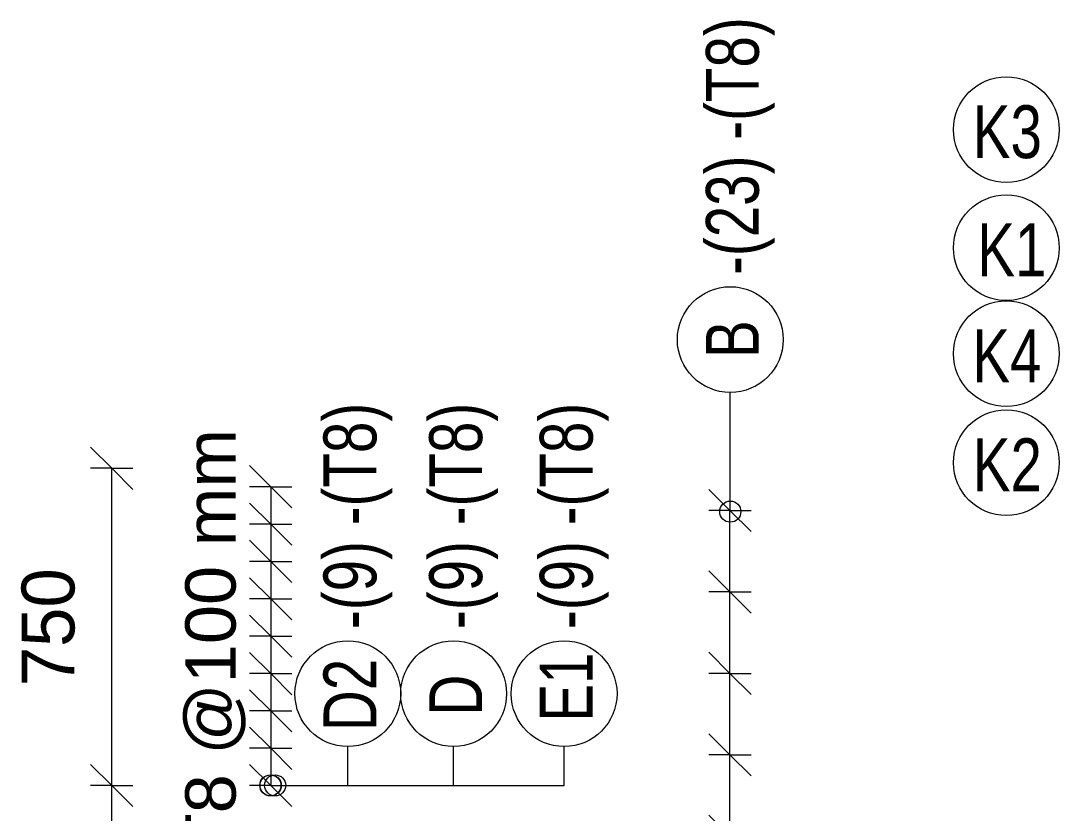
# Model space of a CAD drawing. Header units: millimetres. Extents: x -8986 to 3673, y -4076 to 6166.
# Drawn here: x -2596 to -142, y 2224 to 4098 of the extents above; entities that cross this region are included whole.
import ezdxf

# ---------------------------------------------------------------- set-up
doc = ezdxf.new("R2010")
doc.units = ezdxf.units.MM
for name, color, linetype, lineweight in [('A-ANNO-DIMS', 211, 'Continuous', 9), ('A-ANNO-DIMS-50', 211, 'Continuous', 9), ('S-RBAR-IDEN', 171, 'Continuous', 9)]:
    doc.layers.add(name, color=color, linetype=linetype, lineweight=lineweight)
doc.styles.add('Arial_1', font='arial.ttf', dxfattribs={"height": 119.0625})
doc.styles.add('Nirmala UI Semilight', font='NirmalaS.ttf', dxfattribs={"width": 0.8, "height": 125})
doc.styles.add('Nirmala UI Semilight_1', font='NirmalaS.ttf', dxfattribs={"height": 125})
doc.dimstyles.new('Arrow_Filled_-_2_5_NI_UI_1', dxfattribs={"dimscale": 304.8, "dimtxt": 130.920493, "dimasz": 0.328084, "dimexe": 0.164042, "dimexo": 0.0625, "dimgap": 0.164042, "dimtad": 1, "dimdec": 4, "dimzin": 0, "dimdsep": 46, "dimtxsty": 'Arial_1', "dimblk1": 'OBLIQUE', "dimblk2": 'OBLIQUE', "dimsah": 1, "dimcen": 0.09, "dimazin": 0, "dimtfac": 1, "dimtdec": 4, "dimtix": 1, "dimtmove": 0, "dimatfit": 3, "dimfxl": 0.164042, "dimfxlon": 1, "dimtvp": 1, "dimtolj": 1, "dimtzin": 0, "dimarcsym": 2})
doc.dimstyles.new('Arrow_Filled_-_2_5_NI_UI_3', dxfattribs={"dimscale": 304.8, "dimtxt": 130.920493, "dimasz": 0.328084, "dimexe": 0.164042, "dimexo": 0.0625, "dimgap": 0.164042, "dimtad": 1, "dimdec": 4, "dimzin": 0, "dimdsep": 46, "dimtxsty": 'Nirmala UI Semilight_1', "dimblk1": 'OBLIQUE', "dimblk2": 'OBLIQUE', "dimsah": 1, "dimcen": 0.09, "dimazin": 0, "dimtfac": 1, "dimtdec": 4, "dimtix": 1, "dimtmove": 0, "dimatfit": 3, "dimfxl": 0.164042, "dimfxlon": 1, "dimtvp": 1, "dimtolj": 1, "dimtzin": 0, "dimarcsym": 2})

# ---------------------------------------------------------------- blocks, each defined once
blk = doc.blocks.new('DIMBLOCK35-Elevation Front 1')
at = {"layer": 'A-ANNO-DIMS-50'}
for p, q in [((-2005.1, 2996), (-2055.1, 3046)), ((-2005.1, 2996), (-2055.1, 2996)), ((-2005.1, 2996), (-2005.1, 2907.7)), ((-2005.1, 2996), (-1955.1, 2946)), ((-2005.1, 2996), (-1955.1, 2996)), ((-2005.1, 2907.7), (-2055.1, 2957.7)), ((-2005.1, 2907.7), (-2055.1, 2907.7)), ((-2005.1, 2907.7), (-1955.1, 2857.7)), ((-2005.1, 2907.7), (-1955.1, 2907.7))]:
    blk.add_line(p, q, dxfattribs=at)
blk = doc.blocks.new('_Oblique')
at = {"color": 0, "linetype": 'ByBlock', "lineweight": -2}
blk.add_line((-0.5, -0.5), (0.5, 0.5), dxfattribs=at)
blk = doc.blocks.new('DIMBLOCK36-Elevation Front 1')
at = {"layer": 'A-ANNO-DIMS-50'}
for p, q in [((-2005.1, 2907.7), (-2055.1, 2957.7)), ((-2005.1, 2907.7), (-2055.1, 2907.7)), ((-2005.1, 2907.7), (-2005.1, 2819.5)), ((-2005.1, 2907.7), (-1955.1, 2857.7)), ((-2005.1, 2907.7), (-1955.1, 2907.7)), ((-2005.1, 2819.5), (-2055.1, 2869.5)), ((-2005.1, 2819.5), (-2055.1, 2819.5)), ((-2005.1, 2819.5), (-1955.1, 2769.5)), ((-2005.1, 2819.5), (-1955.1, 2819.5))]:
    blk.add_line(p, q, dxfattribs=at)
blk = doc.blocks.new('DIMBLOCK37-Elevation Front 1')
at = {"layer": 'A-ANNO-DIMS-50'}
for p, q in [((-2005.1, 2819.5), (-2055.1, 2869.5)), ((-2005.1, 2819.5), (-2055.1, 2819.5)), ((-2005.1, 2819.5), (-2005.1, 2731.2)), ((-2005.1, 2819.5), (-1955.1, 2769.5)), ((-2005.1, 2819.5), (-1955.1, 2819.5)), ((-2005.1, 2731.2), (-2055.1, 2781.2)), ((-2005.1, 2731.2), (-2055.1, 2731.2)), ((-2005.1, 2731.2), (-1955.1, 2681.2)), ((-2005.1, 2731.2), (-1955.1, 2731.2))]:
    blk.add_line(p, q, dxfattribs=at)
blk = doc.blocks.new('DIMBLOCK38-Elevation Front 1')
at = {"layer": 'A-ANNO-DIMS-50'}
for p, q in [((-2005.1, 2731.2), (-2055.1, 2781.2)), ((-2005.1, 2731.2), (-2055.1, 2731.2)), ((-2005.1, 2731.2), (-2005.1, 2643)), ((-2005.1, 2731.2), (-1955.1, 2681.2)), ((-2005.1, 2731.2), (-1955.1, 2731.2)), ((-2005.1, 2643), (-2055.1, 2693)), ((-2005.1, 2643), (-2055.1, 2643)), ((-2005.1, 2643), (-1955.1, 2593)), ((-2005.1, 2643), (-1955.1, 2643))]:
    blk.add_line(p, q, dxfattribs=at)
blk = doc.blocks.new('DIMBLOCK39-Elevation Front 1')
at = {"layer": 'A-ANNO-DIMS-50'}
for p, q in [((-2005.1, 2643), (-2055.1, 2693)), ((-2005.1, 2643), (-2055.1, 2643)), ((-2005.1, 2643), (-2005.1, 2554.7)), ((-2005.1, 2643), (-1955.1, 2593)), ((-2005.1, 2643), (-1955.1, 2643)), ((-2005.1, 2554.7), (-2055.1, 2604.7)), ((-2005.1, 2554.7), (-2055.1, 2554.7)), ((-2005.1, 2554.7), (-1955.1, 2504.7)), ((-2005.1, 2554.7), (-1955.1, 2554.7))]:
    blk.add_line(p, q, dxfattribs=at)
blk = doc.blocks.new('DIMBLOCK40-Elevation Front 1')
at = {"layer": 'A-ANNO-DIMS-50'}
for p, q in [((-2005.1, 2554.7), (-2055.1, 2604.7)), ((-2005.1, 2554.7), (-2055.1, 2554.7)), ((-2005.1, 2554.7), (-2005.1, 2466.5)), ((-2005.1, 2554.7), (-1955.1, 2504.7)), ((-2005.1, 2554.7), (-1955.1, 2554.7)), ((-2005.1, 2466.5), (-2055.1, 2516.5)), ((-2005.1, 2466.5), (-2055.1, 2466.5)), ((-2005.1, 2466.5), (-1955.1, 2416.5)), ((-2005.1, 2466.5), (-1955.1, 2466.5))]:
    blk.add_line(p, q, dxfattribs=at)
blk = doc.blocks.new('DIMBLOCK41-Elevation Front 1')
at = {"layer": 'A-ANNO-DIMS-50'}
for p, q in [((-2005.1, 2466.5), (-2055.1, 2516.5)), ((-2005.1, 2466.5), (-2055.1, 2466.5)), ((-2005.1, 2466.5), (-2005.1, 2378.2)), ((-2005.1, 2466.5), (-1955.1, 2416.5)), ((-2005.1, 2466.5), (-1955.1, 2466.5)), ((-2005.1, 2378.2), (-2055.1, 2428.2)), ((-2005.1, 2378.2), (-2055.1, 2378.2)), ((-2005.1, 2378.2), (-1955.1, 2328.2)), ((-2005.1, 2378.2), (-1955.1, 2378.2))]:
    blk.add_line(p, q, dxfattribs=at)
blk = doc.blocks.new('DIMBLOCK42-Elevation Front 1')
at = {"layer": 'A-ANNO-DIMS-50'}
for p, q in [((-2005.1, 2378.2), (-2055.1, 2428.2)), ((-2005.1, 2378.2), (-2055.1, 2378.2)), ((-2005.1, 2378.2), (-2005.1, 2290)), ((-2005.1, 2378.2), (-1955.1, 2328.2)), ((-2005.1, 2378.2), (-1955.1, 2378.2)), ((-2005.1, 2290), (-2055.1, 2340)), ((-2005.1, 2290), (-2055.1, 2290)), ((-2005.1, 2290), (-1955.1, 2240)), ((-2005.1, 2290), (-1955.1, 2290))]:
    blk.add_line(p, q, dxfattribs=at)
blk = doc.blocks.new('DIMBLOCK43-Elevation Front 1')
at = {"layer": 'A-ANNO-DIMS-50'}
for p, q in [((-2005.1, 2996), (-2055.1, 3046)), ((-2005.1, 2996), (-2055.1, 2996)), ((-2005.1, 2996), (-2005.1, 2290)), ((-2005.1, 2996), (-2005.1, 2907.7)), ((-2005.1, 2996), (-1955.1, 2946)), ((-2005.1, 2996), (-1955.1, 2996)), ((-2005.1, 2907.7), (-2055.1, 2957.7)), ((-2005.1, 2907.7), (-2055.1, 2907.7)), ((-2005.1, 2907.7), (-2005.1, 2819.5)), ((-2005.1, 2907.7), (-1955.1, 2857.7)), ((-2005.1, 2907.7), (-1955.1, 2907.7)), ((-2005.1, 2819.5), (-2055.1, 2869.5)), ((-2005.1, 2819.5), (-2055.1, 2819.5)), ((-2005.1, 2819.5), (-2005.1, 2731.2)), ((-2005.1, 2819.5), (-1955.1, 2769.5)), ((-2005.1, 2819.5), (-1955.1, 2819.5)), ((-2005.1, 2731.2), (-2055.1, 2781.2)), ((-2005.1, 2731.2), (-2055.1, 2731.2)), ((-2005.1, 2731.2), (-2005.1, 2643)), ((-2005.1, 2731.2), (-1955.1, 2681.2)), ((-2005.1, 2731.2), (-1955.1, 2731.2)), ((-2005.1, 2643), (-2055.1, 2693)), ((-2005.1, 2643), (-2055.1, 2643)), ((-2005.1, 2643), (-2005.1, 2554.7)), ((-2005.1, 2643), (-1955.1, 2593)), ((-2005.1, 2643), (-1955.1, 2643)), ((-2005.1, 2554.7), (-2055.1, 2604.7)), ((-2005.1, 2554.7), (-2055.1, 2554.7)), ((-2005.1, 2554.7), (-2005.1, 2466.5)), ((-2005.1, 2554.7), (-1955.1, 2504.7)), ((-2005.1, 2554.7), (-1955.1, 2554.7)), ((-2005.1, 2466.5), (-2055.1, 2516.5)), ((-2005.1, 2466.5), (-2055.1, 2466.5)), ((-2005.1, 2466.5), (-2005.1, 2378.2)), ((-2005.1, 2466.5), (-1955.1, 2416.5)), ((-2005.1, 2466.5), (-1955.1, 2466.5)), ((-2005.1, 2378.2), (-2055.1, 2428.2)), ((-2005.1, 2378.2), (-2055.1, 2378.2)), ((-2005.1, 2378.2), (-2005.1, 2290)), ((-2005.1, 2378.2), (-1955.1, 2328.2)), ((-2005.1, 2378.2), (-1955.1, 2378.2)), ((-2005.1, 2290), (-2055.1, 2340)), ((-2005.1, 2290), (-2055.1, 2290)), ((-2005.1, 2290), (-1955.1, 2240)), ((-2005.1, 2290), (-1955.1, 2290))]:
    blk.add_line(p, q, dxfattribs=at)
blk = doc.blocks.new('_None')
blk = doc.blocks.new('DIMBLOCK71-Elevation Front 1')
at = {"layer": 'A-ANNO-DIMS-50'}
for p, q in [((-919.7, 2362.5), (-969.7, 2412.5)), ((-919.7, 2362.5), (-969.7, 2362.5)), ((-919.7, 2170), (-919.7, 2362.5)), ((-919.7, 2362.5), (-869.7, 2312.5)), ((-919.7, 2362.5), (-869.7, 2362.5)), ((-919.7, 2170), (-969.7, 2220)), ((-919.7, 2170), (-969.7, 2170)), ((-919.7, 2170), (-869.7, 2120)), ((-919.7, 2170), (-869.7, 2170))]:
    blk.add_line(p, q, dxfattribs=at)
blk = doc.blocks.new('DIMBLOCK72-Elevation Front 1')
at = {"layer": 'A-ANNO-DIMS-50'}
for p, q in [((-919.7, 2555), (-969.7, 2605)), ((-919.7, 2555), (-969.7, 2555)), ((-919.7, 2362.5), (-919.7, 2555)), ((-919.7, 2555), (-869.7, 2505)), ((-919.7, 2555), (-869.7, 2555)), ((-919.7, 2362.5), (-969.7, 2412.5)), ((-919.7, 2362.5), (-969.7, 2362.5)), ((-919.7, 2362.5), (-869.7, 2312.5)), ((-919.7, 2362.5), (-869.7, 2362.5))]:
    blk.add_line(p, q, dxfattribs=at)
blk = doc.blocks.new('DIMBLOCK73-Elevation Front 1')
at = {"layer": 'A-ANNO-DIMS-50'}
for p, q in [((-919.7, 2747.5), (-969.7, 2797.5)), ((-919.7, 2747.5), (-969.7, 2747.5)), ((-919.7, 2555), (-919.7, 2747.5)), ((-919.7, 2747.5), (-869.7, 2697.5)), ((-919.7, 2747.5), (-869.7, 2747.5)), ((-919.7, 2555), (-969.7, 2605)), ((-919.7, 2555), (-969.7, 2555)), ((-919.7, 2555), (-869.7, 2505)), ((-919.7, 2555), (-869.7, 2555))]:
    blk.add_line(p, q, dxfattribs=at)
blk = doc.blocks.new('DIMBLOCK74-Elevation Front 1')
at = {"layer": 'A-ANNO-DIMS-50'}
for p, q in [((-919.7, 2940), (-969.7, 2990)), ((-919.7, 2940), (-969.7, 2940)), ((-919.7, 2747.5), (-919.7, 2940)), ((-919.7, 2940), (-869.7, 2890)), ((-919.7, 2940), (-869.7, 2940)), ((-919.7, 2747.5), (-969.7, 2797.5)), ((-919.7, 2747.5), (-969.7, 2747.5)), ((-919.7, 2747.5), (-869.7, 2697.5)), ((-919.7, 2747.5), (-869.7, 2747.5))]:
    blk.add_line(p, q, dxfattribs=at)
blk = doc.blocks.new('DIMBLOCK75-Elevation Front 1')
at = {"layer": 'A-ANNO-DIMS-50'}
for p, q in [((-919.7, 2940), (-969.7, 2990)), ((-919.7, 2940), (-969.7, 2940)), ((-919.7, -1295), (-919.7, 2940)), ((-919.7, 2747.5), (-919.7, 2940)), ((-919.7, 2940), (-869.7, 2890)), ((-919.7, 2940), (-869.7, 2940)), ((-919.7, 2747.5), (-969.7, 2797.5)), ((-919.7, 2747.5), (-969.7, 2747.5)), ((-919.7, 2555), (-919.7, 2747.5)), ((-919.7, 2747.5), (-869.7, 2697.5)), ((-919.7, 2747.5), (-869.7, 2747.5)), ((-919.7, 2555), (-969.7, 2605)), ((-919.7, 2555), (-969.7, 2555)), ((-919.7, 2362.5), (-919.7, 2555)), ((-919.7, 2555), (-869.7, 2505)), ((-919.7, 2555), (-869.7, 2555)), ((-919.7, 2362.5), (-969.7, 2412.5)), ((-919.7, 2362.5), (-969.7, 2362.5)), ((-919.7, 2170), (-919.7, 2362.5)), ((-919.7, 2362.5), (-869.7, 2312.5)), ((-919.7, 2362.5), (-869.7, 2362.5)), ((-919.7, 2170), (-969.7, 2220)), ((-919.7, 2170), (-969.7, 2170)), ((-919.7, 1977.5), (-919.7, 2170)), ((-919.7, 2170), (-869.7, 2120)), ((-919.7, 2170), (-869.7, 2170)), ((-919.7, 1977.5), (-969.7, 2027.5)), ((-919.7, 1977.5), (-969.7, 1977.5)), ((-919.7, 1785), (-919.7, 1977.5)), ((-919.7, 1977.5), (-869.7, 1927.5)), ((-919.7, 1977.5), (-869.7, 1977.5)), ((-919.7, 1785), (-969.7, 1835)), ((-919.7, 1785), (-969.7, 1785)), ((-919.7, 1592.5), (-919.7, 1785)), ((-919.7, 1785), (-869.7, 1735)), ((-919.7, 1785), (-869.7, 1785)), ((-919.7, 1592.5), (-969.7, 1642.5)), ((-919.7, 1592.5), (-969.7, 1592.5)), ((-919.7, 1400), (-919.7, 1592.5)), ((-919.7, 1592.5), (-869.7, 1542.5)), ((-919.7, 1592.5), (-869.7, 1592.5)), ((-919.7, 1400), (-969.7, 1450)), ((-919.7, 1400), (-969.7, 1400)), ((-919.7, 1207.5), (-919.7, 1400)), ((-919.7, 1400), (-869.7, 1350)), ((-919.7, 1400), (-869.7, 1400)), ((-919.7, 1207.5), (-969.7, 1257.5)), ((-919.7, 1207.5), (-969.7, 1207.5)), ((-919.7, 1015), (-919.7, 1207.5)), ((-919.7, 1207.5), (-869.7, 1157.5)), ((-919.7, 1207.5), (-869.7, 1207.5)), ((-919.7, 1015), (-969.7, 1065)), ((-919.7, 1015), (-969.7, 1015)), ((-919.7, 822.5), (-919.7, 1015)), ((-919.7, 1015), (-869.7, 965)), ((-919.7, 1015), (-869.7, 1015)), ((-919.7, 822.5), (-969.7, 872.5)), ((-919.7, 822.5), (-969.7, 822.5)), ((-919.7, 630), (-919.7, 822.5)), ((-919.7, 822.5), (-869.7, 772.5)), ((-919.7, 822.5), (-869.7, 822.5)), ((-919.7, 630), (-969.7, 680)), ((-919.7, 630), (-969.7, 630)), ((-919.7, 437.5), (-919.7, 630)), ((-919.7, 630), (-869.7, 580)), ((-919.7, 630), (-869.7, 630)), ((-919.7, 437.5), (-969.7, 487.5)), ((-919.7, 437.5), (-969.7, 437.5)), ((-919.7, 245), (-919.7, 437.5)), ((-919.7, 437.5), (-869.7, 387.5)), ((-919.7, 437.5), (-869.7, 437.5)), ((-919.7, 245), (-969.7, 295)), ((-919.7, 245), (-969.7, 245)), ((-919.7, 52.5), (-919.7, 245)), ((-919.7, 245), (-869.7, 195)), ((-919.7, 245), (-869.7, 245)), ((-919.7, 52.5), (-969.7, 102.5)), ((-919.7, 52.5), (-969.7, 52.5)), ((-919.7, -140), (-919.7, 52.5)), ((-919.7, 52.5), (-869.7, 2.5)), ((-919.7, 52.5), (-869.7, 52.5)), ((-919.7, -140), (-969.7, -90)), ((-919.7, -140), (-969.7, -140)), ((-919.7, -332.5), (-919.7, -140)), ((-919.7, -140), (-869.7, -190)), ((-919.7, -140), (-869.7, -140)), ((-919.7, -332.5), (-969.7, -282.5)), ((-919.7, -332.5), (-969.7, -332.5)), ((-919.7, -525), (-919.7, -332.5)), ((-919.7, -332.5), (-869.7, -382.5)), ((-919.7, -332.5), (-869.7, -332.5)), ((-919.7, -525), (-969.7, -475)), ((-919.7, -525), (-969.7, -525)), ((-919.7, -717.5), (-919.7, -525)), ((-919.7, -525), (-869.7, -575)), ((-919.7, -525), (-869.7, -525)), ((-919.7, -717.5), (-969.7, -667.5)), ((-919.7, -717.5), (-969.7, -717.5)), ((-919.7, -910), (-919.7, -717.5)), ((-919.7, -717.5), (-869.7, -767.5)), ((-919.7, -717.5), (-869.7, -717.5)), ((-919.7, -910), (-969.7, -860)), ((-919.7, -910), (-969.7, -910)), ((-919.7, -1102.5), (-919.7, -910)), ((-919.7, -910), (-869.7, -960)), ((-919.7, -910), (-869.7, -910)), ((-919.7, -1102.5), (-969.7, -1052.5)), ((-919.7, -1102.5), (-969.7, -1102.5)), ((-919.7, -1295), (-919.7, -1102.5)), ((-919.7, -1102.5), (-869.7, -1152.5)), ((-919.7, -1102.5), (-869.7, -1102.5)), ((-919.7, -1295), (-969.7, -1245)), ((-919.7, -1295), (-969.7, -1295)), ((-919.7, -1295), (-869.7, -1345)), ((-919.7, -1295), (-869.7, -1295))]:
    blk.add_line(p, q, dxfattribs=at)
blk = doc.blocks.new('M_Rebar Tag_rfa MARK - DOT 1 MM-794228-Elevation Front 1')
at = {"layer": 'S-RBAR-IDEN'}
blk.add_circle((-4935.3, 5538.6), 125, dxfattribs=at)
blk = doc.blocks.new('DIMBLOCK77-Elevation Front 1')
at = {"layer": 'A-ANNO-DIMS-50'}
for p, q in [((-2380.8, 2290), (-2430.8, 2340)), ((-2380.8, 2290), (-2430.8, 2290)), ((-2380.8, -644.9), (-2380.8, 2290)), ((-2380.8, 2290), (-2330.8, 2240)), ((-2380.8, 2290), (-2330.8, 2290)), ((-2380.8, -644.9), (-2430.8, -594.9)), ((-2380.8, -644.9), (-2430.8, -644.9)), ((-2380.8, -644.9), (-2330.8, -694.9)), ((-2380.8, -644.9), (-2330.8, -644.9))]:
    blk.add_line(p, q, dxfattribs=at)
at = {"layer": 'A-ANNO-DIMS-50', "color": 0, "insert": (-2593.9, 632.1), "char_height": 125, "width": 457.032, "attachment_point": 1, "rotation": 90, "line_spacing_factor": 1.142579, "style": 'Nirmala UI Semilight_1'}
blk.add_mtext('2935', dxfattribs=at)
blk = doc.blocks.new('DIMBLOCK78-Elevation Front 1')
at = {"layer": 'A-ANNO-DIMS-50'}
for p, q in [((-2380.8, 3040), (-2430.8, 3090)), ((-2380.8, 3040), (-2430.8, 3040)), ((-2380.8, 2290), (-2380.8, 3040)), ((-2380.8, 3040), (-2330.8, 2990)), ((-2380.8, 3040), (-2330.8, 3040)), ((-2380.8, 2290), (-2430.8, 2340)), ((-2380.8, 2290), (-2430.8, 2290)), ((-2380.8, 2290), (-2330.8, 2240)), ((-2380.8, 2290), (-2330.8, 2290))]:
    blk.add_line(p, q, dxfattribs=at)
at = {"layer": 'A-ANNO-DIMS-50', "color": 0, "insert": (-2593.9, 2524.6), "char_height": 125, "width": 337.061, "attachment_point": 1, "rotation": 90, "line_spacing_factor": 1.142579, "style": 'Nirmala UI Semilight_1'}
blk.add_mtext('750', dxfattribs=at)
blk = doc.blocks.new('M_Rebar Tag_rfa MARK - ARROW-794226-Elevation Right 1')
at = {"layer": 'S-RBAR-IDEN'}
blk.add_circle((20841, 4222), 125, dxfattribs=at)

msp = doc.modelspace()

# ---------------------------------------------------------------- linework, layer by layer
at = {"layer": 'S-RBAR-IDEN'}
for p, q in [((-918.95781, 2937.40615), (-918.95781, 3218.92328)), ((-1822.8286, 2290.20811), (-1822.8286, 2382.07127)), ((-1572.8286, 2290.20811), (-1572.8286, 2382.07127)), ((-1311.5786, 2290.20811), (-1311.5786, 2382.07127)), ((-2005.84256, 2290.20811), (-1572.8286, 2290.20811)), ((-2005.23391, 2290.20811), (-1822.8286, 2290.20811)), ((-1994.59256, 2290.20811), (-1311.5786, 2290.20811))]:
    msp.add_line(p, q, dxfattribs=at)
for centre in [(-918.95781, 2937.40615), (-2005.84256, 2290.20811), (-2005.23391, 2290.20811), (-1994.59256, 2290.20811)]:
    msp.add_circle(centre, 25, dxfattribs=at)

# ---------------------------------------------------------------- block references
for p in [(-21107.62428, -381.81822), (-21107.62428, -660.99549), (-21107.62428, -911.30489), (-21107.62428, -1169.01219)]:
    msp.add_blockref('M_Rebar Tag_rfa MARK - ARROW-794226-Elevation Right 1', p, dxfattribs=at)
at = {"layer": 'S-RBAR-IDEN', "rotation": 89.99999999999991}
for p in [(4619.59685, 8279.23457), (3715.72606, 7442.38256), (3965.72606, 7442.38256), (4226.97606, 7442.38256)]:
    msp.add_blockref('M_Rebar Tag_rfa MARK - DOT 1 MM-794228-Elevation Front 1', p, dxfattribs=at)

# ---------------------------------------------------------------- texts
at = {"layer": 'S-RBAR-IDEN', "char_height": 125, "attachment_point": 1, "rotation": 90, "style": 'Nirmala UI Semilight'}
for s, insert, width in [('-(23) -(T8)', (-976.56019, 3496.68746), 731.139), ('B', (-976.56019, 3300.36182), 96.2025), ('-(9) -(T8)', (-1880.43098, 2659.83545), 641.35), ('-(9) -(T8)', (-1630.43098, 2659.83545), 641.35), ('-(9) -(T8)', (-1369.18098, 2659.83545), 641.35), ('D2', (-1880.43098, 2418.50981), 205.232), ('E1', (-1369.18098, 2440.90981), 150.71725), ('D', (-1630.43098, 2455.50981), 115.443)]:
    msp.add_mtext(s, dxfattribs=dict(at, insert=insert, width=width))
at = {"layer": 'S-RBAR-IDEN', "char_height": 125, "attachment_point": 1, "style": 'Nirmala UI Semilight'}
for s, insert, width in [('K3', (-345.95938, 3897.77421), 182.78475), ('K1', (-335.35938, 3618.59694), 157.13075), ('K4', (-347.15938, 3368.28754), 185.9915), ('K2', (-345.95938, 3110.58024), 182.78475)]:
    msp.add_mtext(s, dxfattribs=dict(at, insert=insert, width=width))

# ---------------------------------------------------------------- dimensions: what is measured, and where the dimension line sits
at = {"layer": 'A-ANNO-DIMS'}
for base, p1, p2, override, picture, middle in [((-2380.83623, 3040), (-2430.83623, 2290), (-2430.83623, 3040), {"dimpost": '<>', "dimfxl": 750}, 'DIMBLOCK78-Elevation Front 1', (-2495.42828, 2665)), ((-2380.83623, 2290), (-2430.83623, -644.93359), (-2430.83623, 2290), {"dimpost": '<>', "dimfxl": 2934.933594}, 'DIMBLOCK77-Elevation Front 1', (-2495.47187, 822.5332))]:
    dim = msp.add_linear_dim(base=base, p1=p1, p2=p2, angle=90, dimstyle='Arrow_Filled_-_2_5_NI_UI_3', override=override, dxfattribs=at)
    dim.commit()
    dim.dimension.update_dxf_attribs({"geometry": picture, "text_midpoint": middle})
for base, p1, p2, text, override, picture, middle in [((-2005.08317, 2290), (-2055.08317, 2996), (-2055.08317, 2290), '706', {"dimpost": '<>', "dimblk1": 'None', "dimblk2": 'None', "dimsah": 1, "dimfxl": 706}, 'DIMBLOCK43-Elevation Front 1', (-2115.87327, 2643)), ((-2005.08317, 2907.75), (-2055.08317, 2996), (-2055.08317, 2907.75), ' ', {"dimpost": '<>', "dimfxl": 88.25}, 'DIMBLOCK35-Elevation Front 1', (-2005.08317, 2951.875)), ((-919.69825, 2940), (-969.69825, -1295), (-969.69825, 2940), '4235', {"dimpost": '<>', "dimblk1": 'None', "dimblk2": 'None', "dimsah": 1, "dimfxl": 4235}, 'DIMBLOCK75-Elevation Front 1', (-1030.52895, 822.5)), ((-919.69825, 2940), (-969.69825, 2747.5), (-969.69825, 2940), ' ', {"dimpost": '<>', "dimfxl": 192.5}, 'DIMBLOCK74-Elevation Front 1', (-919.69825, 2843.75)), ((-2005.08317, 2819.5), (-2055.08317, 2907.75), (-2055.08317, 2819.5), ' ', {"dimpost": '<>', "dimfxl": 88.25}, 'DIMBLOCK36-Elevation Front 1', (-2005.08317, 2863.625)), ((-2005.08317, 2731.25), (-2055.08317, 2819.5), (-2055.08317, 2731.25), ' ', {"dimpost": '<>', "dimfxl": 88.25}, 'DIMBLOCK37-Elevation Front 1', (-2005.08317, 2775.375)), ((-2005.08317, 2643), (-2055.08317, 2731.25), (-2055.08317, 2643), ' ', {"dimpost": '<>', "dimfxl": 88.25}, 'DIMBLOCK38-Elevation Front 1', (-2005.08317, 2687.125)), ((-919.69825, 2747.5), (-969.69825, 2555), (-969.69825, 2747.5), ' ', {"dimpost": '<>', "dimfxl": 192.5}, 'DIMBLOCK73-Elevation Front 1', (-919.69825, 2651.25)), ((-2005.08317, 2554.75), (-2055.08317, 2643), (-2055.08317, 2554.75), ' ', {"dimpost": '<>', "dimfxl": 88.25}, 'DIMBLOCK39-Elevation Front 1', (-2005.08317, 2598.875)), ((-2005.08317, 2466.5), (-2055.08317, 2554.75), (-2055.08317, 2466.5), ' ', {"dimpost": '<>', "dimfxl": 88.25}, 'DIMBLOCK40-Elevation Front 1', (-2005.08317, 2510.625)), ((-919.69825, 2555), (-969.69825, 2362.5), (-969.69825, 2555), ' ', {"dimpost": '<>', "dimfxl": 192.5}, 'DIMBLOCK72-Elevation Front 1', (-919.69825, 2458.75)), ((-2005.08317, 2378.25), (-2055.08317, 2466.5), (-2055.08317, 2378.25), ' ', {"dimpost": '<>', "dimfxl": 88.25}, 'DIMBLOCK41-Elevation Front 1', (-2005.08317, 2422.375)), ((-2005.08317, 2290), (-2055.08317, 2378.25), (-2055.08317, 2290), ' ', {"dimpost": '<>', "dimfxl": 88.25}, 'DIMBLOCK42-Elevation Front 1', (-2005.08317, 2334.125)), ((-919.69825, 2362.5), (-969.69825, 2170), (-969.69825, 2362.5), ' ', {"dimpost": '<>', "dimfxl": 192.5}, 'DIMBLOCK71-Elevation Front 1', (-919.69825, 2266.25))]:
    dim = msp.add_linear_dim(base=base, p1=p1, p2=p2, angle=90, text=text, dimstyle='Arrow_Filled_-_2_5_NI_UI_1', override=override, dxfattribs=at)
    dim.commit()
    dim.dimension.update_dxf_attribs({"geometry": picture, "text_midpoint": middle})

# ---------------------------------------------------------------- next in the draw order: texts
at = {"layer": 'S-RBAR-IDEN', "insert": (-2207.04775, 2122.59434), "char_height": 119.0625, "width": 1238.6071875, "attachment_point": 1, "rotation": 90, "style": 'Arial_1', "bg_fill": 3, "box_fill_scale": 0, "bg_fill_color": 256, "bg_fill_true_color": 3254780160, "bg_fill_transparency": 256}
msp.add_mtext('T8 @100 mm', dxfattribs=at)

doc.saveas('drawing.dxf')
